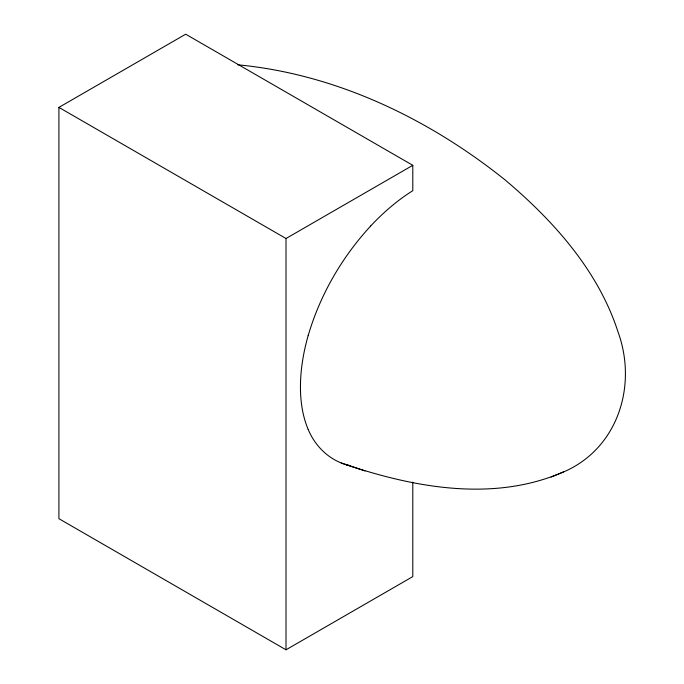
<?xml version="1.0" encoding="UTF-8"?>
<svg xmlns="http://www.w3.org/2000/svg" width="684" height="684" viewBox="0 0 684 684"><rect width="100%" height="100%" fill="white"/><g stroke="black" fill="none" stroke-linecap="round" stroke-linejoin="round"><path stroke-width="1.03" d="M308.176 335.587C320.112 294.838 341.932 257.158 370.694 225.985M412.794 482.143L412.794 576.603L286.006 649.8L58.91 518.686L58.91 107.397L185.689 34.2L412.794 165.314L412.794 190.682A170.743 98.581 -60 0 0 370.694 225.977M58.91 107.397L286.006 238.511L412.794 165.314M558.332 474.055C616.387 452.637 638.36 387.631 617.951 331.697C598.115 270.548 553.621 220.915 505.348 180.123C428.911 118.836 336.177 74.111 237.861 64.818M345.847 464.564C412.7 487.076 489.043 501.363 556.861 474.662M551.159 477.081L563.539 471.857M308.176 429.381C315.538 447.345 331.253 461.956 350.567 465.744M341.299 463.025L364.999 470.96M286.006 238.511L286.006 649.8M308.168 429.39A156.576 90.399 -60 0 1 308.168 335.587"/></g></svg>
